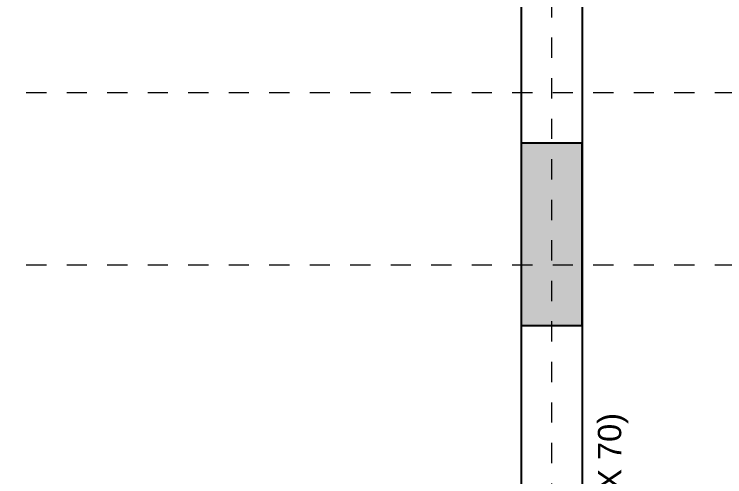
# Model space of a CAD drawing. Header units: inches. Extents: x -11.3 to 41.3, y -1.9 to 32.
# Drawn here: x 23.146 to 26.655, y 17.204 to 19.486 of the extents above; entities that cross this region are included whole.
import ezdxf

# ---------------------------------------------------------------- set-up
doc = ezdxf.new("R2010")
doc.units = ezdxf.units.IN
doc.header["$MEASUREMENT"] = 0
doc.linetypes.add('AXES-ROOF$0$CENTER2', pattern=[1.125, 0.75, -0.125, 0.125, -0.125])
for name, color, linetype, lineweight in [('3RD FLOOR$0$S-SLAB-EDGE', 2, 'Continuous', 30), ('AXES-ROOF$0$S-AXIS-PLAN', 20, 'AXES-ROOF$0$CENTER2', 18), ('COL - 3RD$0$S-CONC-PATH', 253, 'Continuous', 5)]:
    doc.layers.add(name, color=color, linetype=linetype, lineweight=lineweight)
for name, color, linetype in [('Beam30X70', 52, 'Continuous'), ('Columns', 4, 'Continuous'), ('Slab300', 231, 'Continuous')]:
    doc.layers.add(name, color=color, linetype=linetype)
doc.styles.add('3RD FLOOR$0$DMA-T-S', font='sanss___.ttf', dxfattribs={"height": 0.0023})

msp = doc.modelspace()

# ---------------------------------------------------------------- hatches: boundary and pattern name
at = {"layer": 'COL - 3RD$0$S-CONC-PATH'}
msp.add_hatch(color=256, dxfattribs=at).paths.add_polyline_path([(25.95, 18.85), (25.65, 18.85), (25.65, 17.95), (25.95, 17.95)])

# ---------------------------------------------------------------- linework, layer by layer
at = {"linetype": 'Continuous'}
for p, q in [((25.65, 24.9), (25.65, 18.85)), ((25.95, 24.9), (25.95, 18.85)), ((25.65, 17.95), (25.65, 15.25)), ((25.95, 17.95), (25.95, 15.25))]:
    msp.add_line(p, q, dxfattribs=at)
at = {"layer": 'AXES-ROOF$0$S-AXIS-PLAN', "ltscale": 0.01}
for p, q in [((25.8, 14.4709), (25.8, 31.4892)), ((-2.1947, 19.1), (30.7233, 19.1)), ((-2.1947, 18.25), (30.7233, 18.25))]:
    msp.add_line(p, q, dxfattribs=at)
at = {"layer": 'Beam30X70', "linetype": 'Continuous'}
for p, q in [((25.65, 24.9), (25.65, 18.85)), ((25.95, 24.9), (25.95, 18.85)), ((25.65, 17.95), (25.65, 15.25)), ((25.95, 17.95), (25.95, 15.25))]:
    msp.add_line(p, q, dxfattribs=at)
at = {"layer": 'Columns'}
msp.add_lwpolyline([(25.95, 18.85), (25.65, 18.85), (25.65, 17.95), (25.95, 17.95)], close=True, dxfattribs=at)
at = {"layer": 'Slab300', "linetype": 'Continuous'}
msp.add_lwpolyline([(17.74, 25.475), (20.14, 25.475), (20.14, 25.2), (22.9601, 25.2), (22.9601, 25.475), (25.3601, 25.475), (25.3601, 25.2), (25.95, 25.2), (25.95, 14.95), (25.25, 14.95), (25.25, 9.55), (25.65, 9.55), (25.65, 8.4622), (25.925, 8.4622), (25.925, 6.0622), (25.65, 6.0622), (25.65, 4.95), (24.3, 4.95), (24.3, 3.6), (21.9, 3.6), (21.9, 4.95), (20.55, 4.9513), (15.95, 4.95)], dxfattribs=at)

# ---------------------------------------------------------------- texts
at = {"layer": '3RD FLOOR$0$S-SLAB-EDGE', "style": '3RD FLOOR$0$DMA-T-S'}
msp.add_text('B21   (30 X 70)', height=0.115, rotation=90, dxfattribs=at).set_placement((26.1434, 16.4383))

doc.saveas('drawing.dxf')
